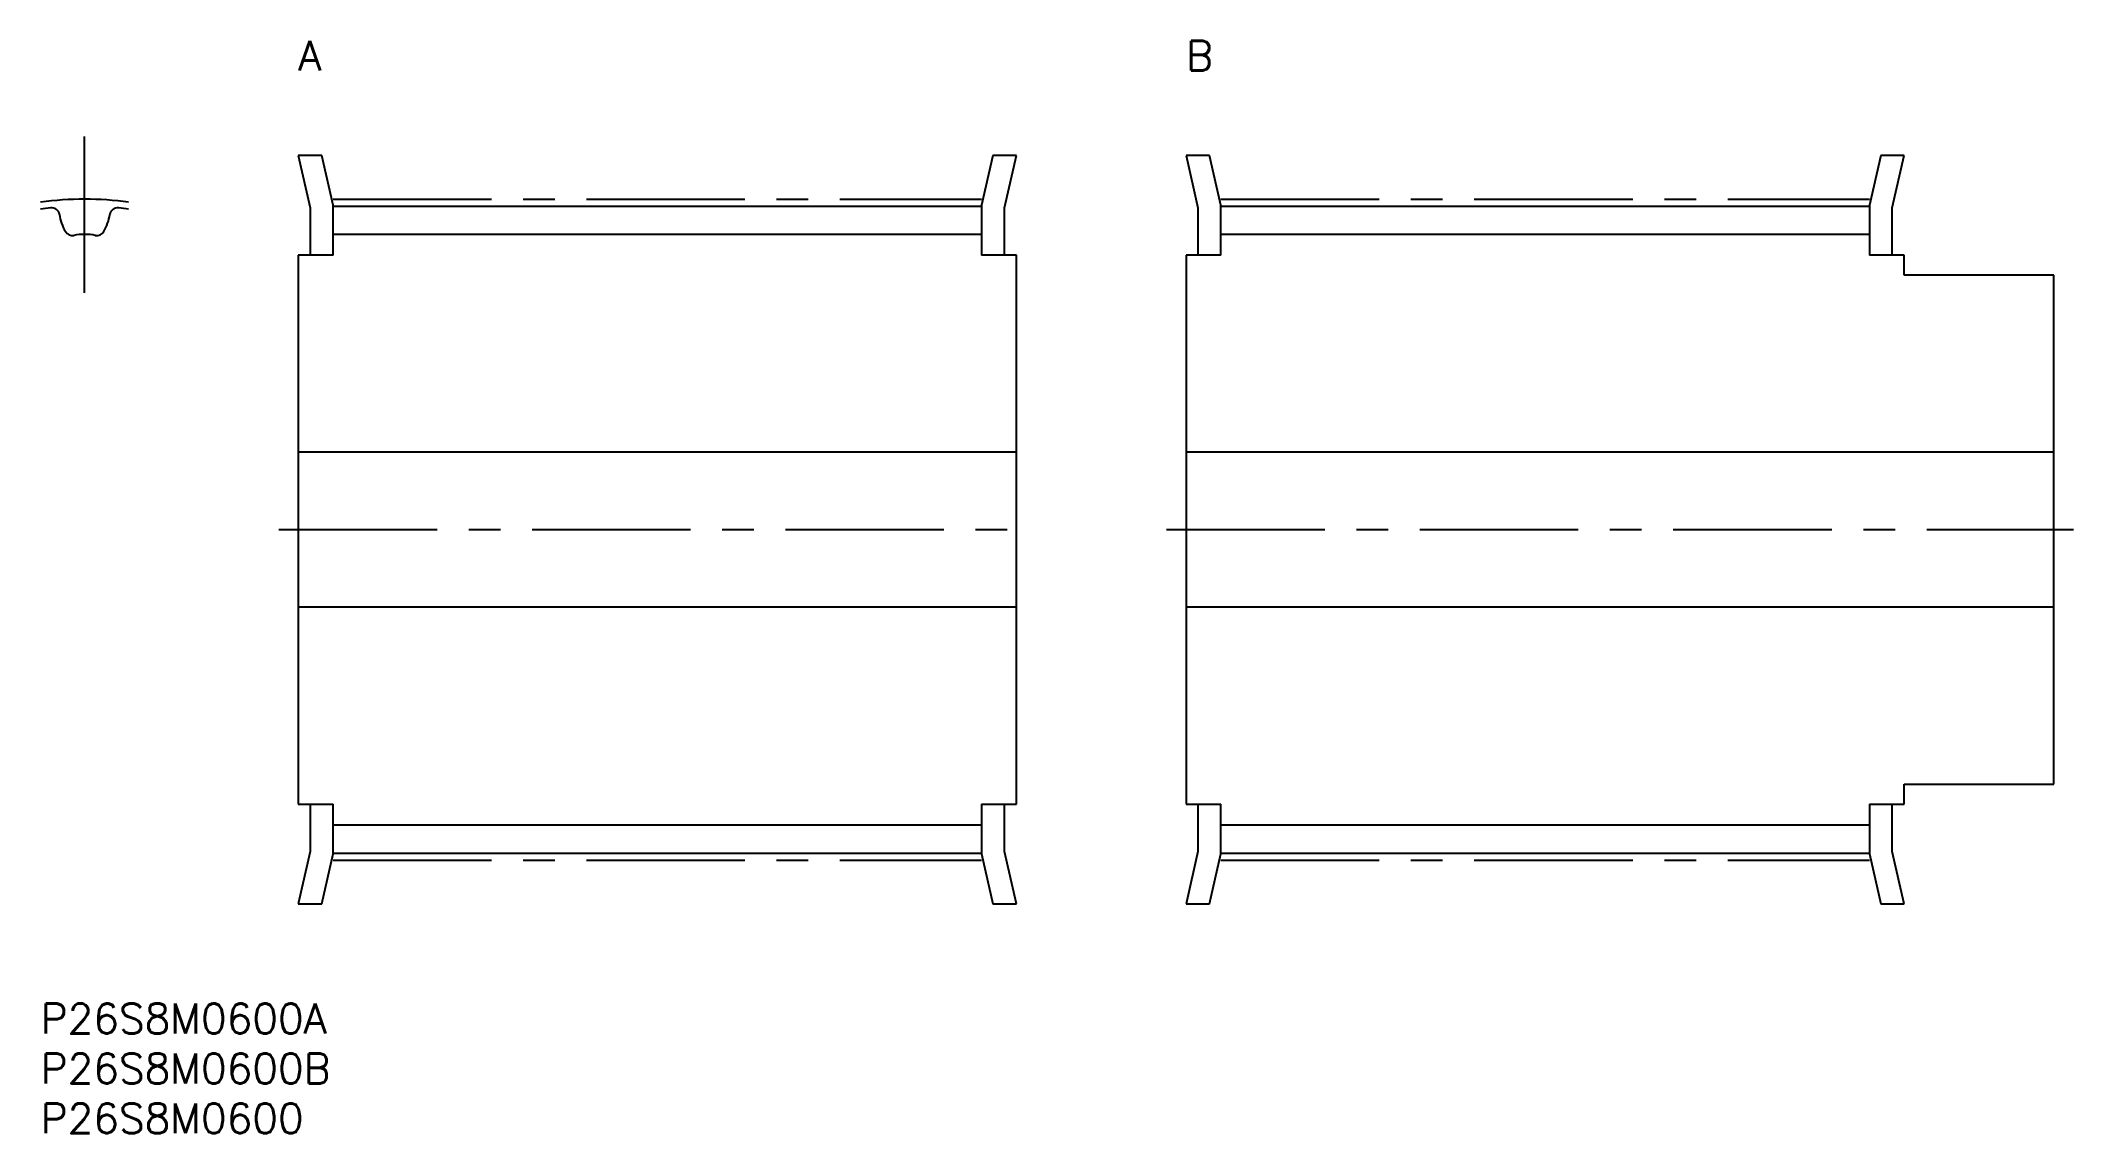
# Model space of a CAD drawing. Extents: x 0 to 204, y -13 to 96.
import ezdxf

# ---------------------------------------------------------------- set-up
doc = ezdxf.new("R2010")
doc.units = 0
doc.header["$LTSCALE"] = 0.5
doc.linetypes.add('CENTER', pattern=[50.8, 31.75, -6.35, 6.35, -6.35])
for name, color, linetype in [('MSM_CENTER', 1, 'CENTER'), ('MSM_CONTINUOUS', 7, 'CONTINUOUS'), ('MSM_PART_NUMBER', 7, 'CONTINUOUS')]:
    doc.layers.add(name, color=color, linetype=linetype)
doc.styles.get("Standard").update_dxf_attribs({"font": 'txt.shx', "height": 3, "bigfont": 'bigfont.shx'})

# ---------------------------------------------------------------- blocks, each defined once
blk = doc.blocks.new('*U31')
at = {"layer": 'MSM_PART_NUMBER'}
blk.add_text('P26S8M0600A', height=3, dxfattribs=at).set_placement((0, -3))
blk = doc.blocks.new('*U32')
at = {"layer": 'MSM_PART_NUMBER'}
blk.add_text('P26S8M0600B', height=3, dxfattribs=at).set_placement((0, -8))
blk = doc.blocks.new('*U33')
at = {"layer": 'MSM_PART_NUMBER'}
blk.add_text('P26S8M0600', height=3, dxfattribs=at).set_placement((0, -13))
blk = doc.blocks.new('*U34')
at = {"layer": 'MSM_PART_NUMBER'}
blk.add_text('A', height=3, dxfattribs=at).set_placement((25.82, 93.5))
blk = doc.blocks.new('*U35')
at = {"layer": 'MSM_PART_NUMBER'}
blk.add_text('B', height=3, dxfattribs=at).set_placement((114.82, 93.5))

msp = doc.modelspace()

# ---------------------------------------------------------------- linework, layer by layer
at = {"layer": 'MSM_CENTER'}
for p, q in [((4.41, 71.24), (4.41, 86.88)), ((29.32, 80.61), (94.32, 80.61)), ((118.32, 80.61), (183.32, 80.61)), ((23.87, 47.5), (99.77, 47.5)), ((112.87, 47.5), (203.77, 47.5)), ((29.32, 14.39), (94.32, 14.39)), ((118.32, 14.39), (183.32, 14.39))]:
    msp.add_line(p, q, dxfattribs=at)
msp.add_arc((4.41, 47.5), 33.11, 82.3441, 97.6559, dxfattribs=at)
at = {"layer": 'MSM_CONTINUOUS'}
for p, q in [((28.18, 85), (25.82, 85)), ((25.82, 85), (27.02, 79.74)), ((29.32, 80), (28.18, 85)), ((95.46, 85), (94.32, 80)), ((97.82, 85), (95.46, 85)), ((96.62, 79.74), (97.82, 85)), ((117.18, 85), (114.82, 85)), ((114.82, 85), (116.02, 79.74)), ((118.32, 80), (117.18, 85)), ((184.46, 85), (183.32, 80)), ((186.82, 85), (184.46, 85)), ((185.62, 79.74), (186.82, 85)), ((27.02, 79.74), (27.02, 75)), ((29.32, 75), (29.32, 80)), ((29.32, 79.92), (94.32, 79.92)), ((94.32, 80), (94.32, 75)), ((96.62, 75), (96.62, 79.74)), ((116.02, 79.74), (116.02, 75)), ((118.32, 75), (118.32, 80)), ((118.32, 79.92), (183.32, 79.92)), ((183.32, 80), (183.32, 75)), ((185.62, 75), (185.62, 79.74)), ((94.32, 77.09), (29.32, 77.09)), ((183.32, 77.09), (118.32, 77.09)), ((25.82, 75), (25.82, 20)), ((29.32, 75), (25.82, 75)), ((97.82, 75), (94.32, 75)), ((97.82, 20), (97.82, 75)), ((114.82, 75), (114.82, 20)), ((118.32, 75), (114.82, 75)), ((186.82, 75), (183.32, 75)), ((186.82, 73), (186.82, 75)), ((201.82, 73), (186.82, 73)), ((201.82, 22), (201.82, 73)), ((97.82, 55.25), (25.82, 55.25)), ((201.82, 55.25), (114.82, 55.25)), ((25.82, 39.75), (97.82, 39.75)), ((114.82, 39.75), (201.82, 39.75)), ((186.82, 20), (186.82, 22)), ((186.82, 22), (201.82, 22)), ((25.82, 20), (29.32, 20)), ((27.02, 20), (27.02, 15.26)), ((29.32, 15), (29.32, 20)), ((94.32, 20), (94.32, 15)), ((94.32, 20), (97.82, 20)), ((96.62, 15.26), (96.62, 20)), ((114.82, 20), (118.32, 20)), ((116.02, 20), (116.02, 15.26)), ((118.32, 15), (118.32, 20)), ((183.32, 20), (183.32, 15)), ((183.32, 20), (186.82, 20)), ((185.62, 15.26), (185.62, 20)), ((29.32, 17.91), (94.32, 17.91)), ((118.32, 17.91), (183.32, 17.91)), ((27.02, 15.26), (25.82, 10)), ((28.18, 10), (29.32, 15)), ((29.32, 15.08), (94.32, 15.08)), ((94.32, 15), (95.46, 10)), ((97.82, 10), (96.62, 15.26)), ((116.02, 15.26), (114.82, 10)), ((117.18, 10), (118.32, 15)), ((118.32, 15.08), (183.32, 15.08)), ((183.32, 15), (184.46, 10)), ((186.82, 10), (185.62, 15.26)), ((25.82, 10), (28.18, 10)), ((95.46, 10), (97.82, 10)), ((114.82, 10), (117.18, 10)), ((184.46, 10), (186.82, 10))]:
    msp.add_line(p, q, dxfattribs=at)
for centre, radius, start, end in [((4.41, 47.5), 32.42, 96.0275, 97.8187), ((1.09, 78.95), 0.8, 9.3502, 96.0275), ((7.73, 78.95), 0.8, 83.9725, 170.6498), ((4.41, 47.5), 32.42, 82.1813, 83.9725), ((7.01, 79.92), 5.2, 189.3502, 209.3753), ((1.81, 79.92), 5.2, 330.6247, 350.6498), ((3.18, 77.76), 0.8, 209.3753, 281.8712), ((4.41, 71.89), 5.2, 78.1288, 101.8712), ((5.64, 77.76), 0.8, 258.1288, 330.6247)]:
    msp.add_arc(centre, radius, start, end, dxfattribs=at)

# ---------------------------------------------------------------- block references
for name in ['*U34', '*U35', '*U31', '*U32', '*U33']:
    msp.add_blockref(name, (0, 0), dxfattribs=at)

doc.saveas('drawing.dxf')
